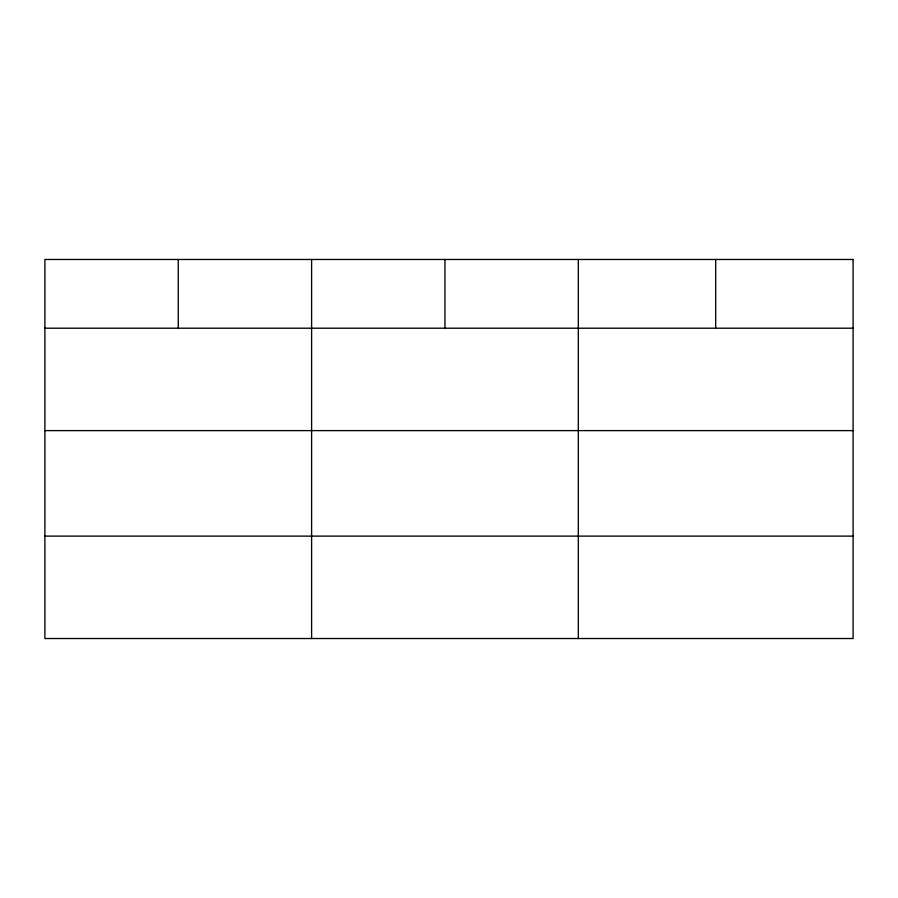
<?xml version="1.0" encoding="UTF-8"?>
<svg xmlns="http://www.w3.org/2000/svg" width="898" height="898" viewBox="0 0 898 898"><rect width="100%" height="100%" fill="white"/><g stroke="black" fill="none" stroke-linecap="round" stroke-linejoin="round"><path stroke-width="1.35" d="M44.9 328.208L853.1 328.208M44.9 430.613L853.1 430.613M44.9 536.117L853.1 536.117M715.706 259.477L715.706 328.208M578.312 259.477L578.312 638.523M444.959 259.477L444.959 328.208M311.606 259.477L311.606 638.523M178.253 259.477L178.253 328.208M853.1 259.477L44.9 259.477L44.9 638.523L853.1 638.523L853.1 259.477"/></g></svg>
